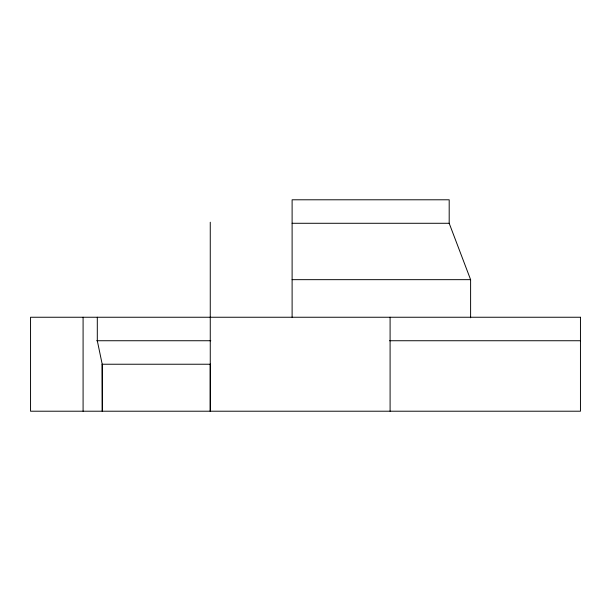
<?xml version="1.0" encoding="UTF-8"?>
<svg xmlns="http://www.w3.org/2000/svg" width="611" height="611" viewBox="0 0 611 611"><rect width="100%" height="100%" fill="white"/><g stroke="black" fill="none" stroke-linecap="round" stroke-linejoin="round"><path stroke-width="0.92" d="M210.26 364.232L210.26 411.211L210.26 222.228M292.111 223.282L449.192 223.282L470.607 279.662L470.607 317.789M292.111 279.662L470.607 279.662M96.721 340.739L210.787 340.739M389.612 340.739L580.45 340.739M210.436 364.232L102.205 364.232L97.302 340.739L97.302 317.246M449.192 223.282L449.192 199.789L292.111 199.789L292.111 317.246M390.093 317.246L390.093 411.211M83.088 317.246L83.088 411.211M580.45 317.246L30.55 317.246L30.55 411.211L580.45 411.211L580.45 317.246M102.289 411.211L102.205 364.232L102.289 411.211"/></g></svg>
